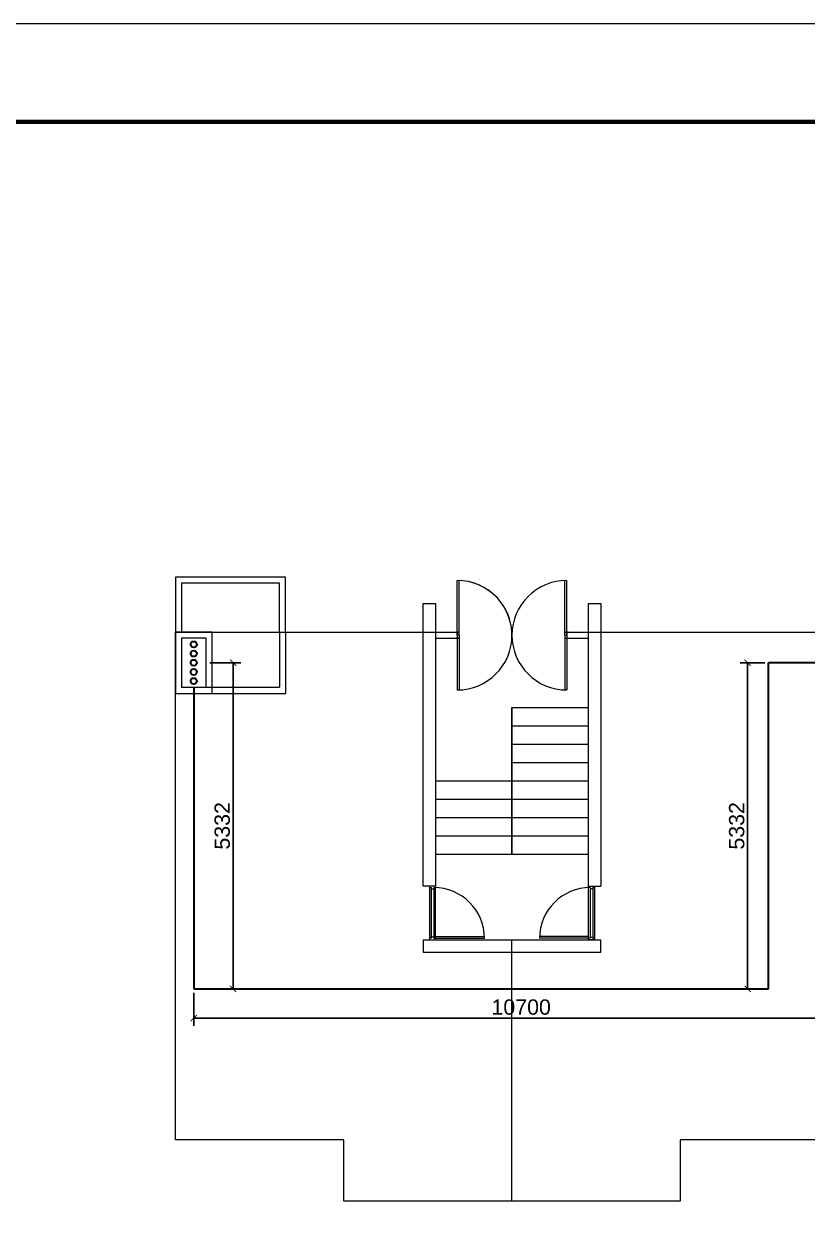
# Model space of a CAD drawing. Header units: millimetres. Extents: x 77978 to 1977917, y -128530 to 383426.
# Drawn here: x 953720 to 966517, y 109642 to 129213 of the extents above; entities that cross this region are included whole.
import ezdxf

# ---------------------------------------------------------------- set-up
doc = ezdxf.new("R2010")
doc.units = ezdxf.units.MM
doc.header["$LTSCALE"] = 20
doc.layers.get('0').update_dxf_attribs({"lineweight": 0})
for name, color, linetype, lineweight in [('WID', 6, 'Continuous', 0), ('건축선', 7, 'Continuous', 0), ('급수', 3, 'Continuous', 30), ('치수선', 1, 'Continuous', 0)]:
    doc.layers.add(name, color=color, linetype=linetype, lineweight=lineweight)
doc.styles.get("Standard").update_dxf_attribs({"font": 'arial.ttf'})
doc.dimstyles.new('태림-100', dxfattribs={"dimscale": 100, "dimtxt": 2.5, "dimasz": 1, "dimexe": 1.25, "dimexo": 0.625, "dimgap": 0.5, "dimtad": 1, "dimdec": 0, "dimzin": 1, "dimdsep": 46, "dimtxsty": 'Standard', "dimblk": 'ARCHTICK', "dimcen": 2.5, "dimclrt": 2, "dimadec": 0, "dimazin": 0, "dimtfac": 1, "dimtdec": 0, "dimtix": 1, "dimtmove": 0, "dimatfit": 3, "dimfxl": 1, "dimarcsym": 0})

# ---------------------------------------------------------------- blocks, each defined once
blk = doc.blocks.new('_ArchTick')
at = {"color": 0, "linetype": 'ByBlock', "const_width": 0.15}
blk.add_lwpolyline([(-0.5, -0.5), (0.5, 0.5)], dxfattribs=at)
blk = doc.blocks.new('*D5141')
at = {"layer": 'Defpoints', "color": 0}
for p in [(956695, 118769), (956911, 113437), (957139, 113437)]:
    blk.add_point(p, dxfattribs=at)
at = {"layer": '치수선', "color": 0, "lineweight": -2}
for p, q in [((956758, 118769), (957264, 118769)), ((957139, 118769), (957139, 113437)), ((956973, 113437), (957264, 113437))]:
    blk.add_line(p, q, dxfattribs=at)
at = {"layer": '치수선', "color": 0, "linetype": 'ByBlock', "lineweight": -2, "xscale": 100, "yscale": 100, "zscale": 100}
for p, rotation in [((957139, 118769), 90), ((957139, 113437), 270)]:
    blk.add_blockref('_ArchTick', p, dxfattribs=dict(at, rotation=rotation))
at = {"layer": '치수선', "color": 2, "insert": (956961, 116103), "char_height": 250, "attachment_point": 5, "rotation": 90}
blk.add_mtext('5332', dxfattribs=at)
blk = doc.blocks.new('*D5142')
at = {"layer": 'Defpoints', "color": 0}
for p in [(956495, 113437), (967195, 113437), (967195, 112961)]:
    blk.add_point(p, dxfattribs=at)
at = {"layer": '치수선', "color": 0, "lineweight": -2}
for p, q in [((956495, 113375), (956495, 112836)), ((967195, 113375), (967195, 112836)), ((956495, 112961), (967195, 112961))]:
    blk.add_line(p, q, dxfattribs=at)
at = {"layer": '치수선', "color": 0, "linetype": 'ByBlock', "lineweight": -2, "xscale": 100, "yscale": 100, "zscale": 100, "rotation": 180}
blk.add_blockref('_ArchTick', (956495, 112961), dxfattribs=at)
at = {"layer": '치수선', "color": 0, "linetype": 'ByBlock', "lineweight": -2, "xscale": 100, "yscale": 100, "zscale": 100}
blk.add_blockref('_ArchTick', (967195, 112961), dxfattribs=at)
at = {"layer": '치수선', "color": 2, "insert": (961845, 113139), "char_height": 250, "attachment_point": 5}
blk.add_mtext('10700', dxfattribs=at)
blk = doc.blocks.new('*D5150')
at = {"layer": 'Defpoints', "color": 0}
for p in [(965886, 118769), (965546, 113437), (965886, 113437)]:
    blk.add_point(p, dxfattribs=at)
at = {"layer": '치수선', "color": 0, "lineweight": -2}
for p, q in [((965824, 118769), (965421, 118769)), ((965546, 118769), (965546, 113437)), ((965824, 113437), (965421, 113437))]:
    blk.add_line(p, q, dxfattribs=at)
at = {"layer": '치수선', "color": 0, "linetype": 'ByBlock', "lineweight": -2, "xscale": 100, "yscale": 100, "zscale": 100}
for p, rotation in [((965546, 118769), 90), ((965546, 113437), 270)]:
    blk.add_blockref('_ArchTick', p, dxfattribs=dict(at, rotation=rotation))
at = {"layer": '치수선', "color": 2, "insert": (965368, 116103), "char_height": 250, "attachment_point": 5, "rotation": 90}
blk.add_mtext('5332', dxfattribs=at)
blk = doc.blocks.new('상수도 도각-다중')
at = {"lineweight": 100}
blk.add_line((123000, 86100), (3000, 86100), dxfattribs=at)
blk.add_lwpolyline([(0, 0), (126000, 0), (126000, 89100), (0, 89100)], close=True)

msp = doc.modelspace()

# ---------------------------------------------------------------- linework, layer by layer
for p, q in [((957895.1, 119269.1), (957895.1, 120069.1)), ((960245.1, 119739.1), (960445.1, 119739.1)), ((962945.1, 119739.1), (963145.1, 119739.1)), ((956195.1, 119269.1), (960445.1, 119269.1)), ((956195.1, 110969.1), (956195.1, 119269.1)), ((956795.1, 119269.1), (958895.1, 119269.1)), ((957895.1, 119269.1), (957895.1, 118369.1)), ((957995.1, 119269.1), (957995.1, 118269.1)), ((962945.1, 119269.1), (971245.1, 119269.1)), ((956395.1, 118369.1), (957895.1, 118369.1)), ((956395.1, 118269.1), (957995.1, 118269.1)), ((961695.1, 115639.1), (961695.1, 118039.1)), ((961695.1, 109969.1), (961695.1, 114239.1)), ((958945.1, 110969.1), (956195.1, 110969.1)), ((958945.1, 109969.1), (958945.1, 110969.1)), ((969945.1, 110969.1), (964445.1, 110969.1)), ((964445.1, 110969.1), (964445.1, 109969.1)), ((964445.1, 109969.1), (958945.1, 109969.1))]:
    msp.add_line(p, q)
for points in [[(957995.1, 120169.1), (956195.1, 120169.1), (956195.1, 119269.1), (957995.1, 119269.1)], [(957895.1, 120069.1), (956295.1, 120069.1), (956295.1, 119269.1), (957895.1, 119269.1)], [(956195.1, 118269.1), (956795.1, 118269.1), (956795.1, 119269.1), (956195.1, 119269.1)], [(956295.1, 118369.1), (956695.1, 118369.1), (956695.1, 119169.1), (956295.1, 119169.1)]]:
    msp.add_lwpolyline(points, close=True)
at = {"layer": 'WID'}
for p, q in [((960800.1, 119219.1), (960800.1, 120114.1)), ((960830.1, 119219.1), (960830.1, 120113.6)), ((962560.1, 119219.1), (962560.1, 120113.6)), ((962560.1, 119269.1), (962560.1, 120109.7)), ((962590.1, 119219.1), (962590.1, 120114.1)), ((962590.1, 119219.1), (962590.1, 120110.3)), ((960445.1, 119269.1), (960830.1, 119269.1)), ((960775.1, 119269.1), (960800.1, 119269.1)), ((960800.1, 119269.1), (960800.1, 119169.1)), ((960830.1, 119269.1), (960800.1, 119269.1)), ((960830.1, 119219.1), (960800.1, 119219.1)), ((960800.1, 119219.1), (960800.1, 118324.1)), ((960830.1, 119219.1), (960830.1, 118324.6)), ((962560.1, 119269.1), (962945.1, 119269.1)), ((962590.1, 119269.1), (962560.1, 119269.1)), ((962560.1, 119219.1), (962590.1, 119219.1)), ((962560.1, 119219.1), (962560.1, 118324.6)), ((962560.1, 119219.1), (962590.1, 119219.1)), ((962590.1, 119269.1), (962590.1, 119169.1)), ((962615.1, 119269.1), (962590.1, 119269.1)), ((962590.1, 119269.1), (962590.1, 119169.1)), ((962590.1, 119219.1), (962590.1, 118324.1)), ((960445.1, 119169.1), (960830.1, 119169.1)), ((960800.1, 119169.1), (960775.1, 119169.1)), ((960775.1, 119169.1), (960800.1, 119169.1)), ((960830.1, 119169.1), (960800.1, 119169.1)), ((962560.1, 119169.1), (962945.1, 119169.1)), ((962560.1, 119169.1), (962590.1, 119169.1)), ((962590.1, 119169.1), (962615.1, 119169.1)), ((960445.1, 115119.1), (960345.1, 115119.1)), ((960345.1, 115119.1), (960345.1, 115094.1)), ((960445.1, 115119.1), (960345.1, 115119.1)), ((960345.1, 115094.1), (960345.1, 114294.1)), ((960345.1, 115094.1), (960375.6, 115094.1)), ((960375.6, 115094.1), (960375.6, 114284.1)), ((960375.6, 115094.1), (960375.6, 115074.1)), ((960415.6, 115094.1), (960445.1, 115094.1)), ((960415.6, 115094.1), (960415.6, 114264.1)), ((960445.1, 115094.1), (960445.1, 115119.1)), ((960445.1, 114264.1), (960445.1, 115094.1)), ((962945.1, 115119.1), (963045.1, 115119.1)), ((962945.1, 115119.1), (963045.1, 115119.1)), ((962945.1, 115119.1), (963045.1, 115119.1)), ((962945.1, 115094.1), (962945.1, 115119.1)), ((962945.1, 115119.1), (963045.1, 115119.1)), ((962974.5, 115094.1), (962945.1, 115094.1)), ((962945.1, 114264.1), (962945.1, 115094.1)), ((962974.5, 115094.1), (962974.5, 114264.1)), ((963014.5, 115094.1), (963014.5, 114284.1)), ((963045.1, 115094.1), (963014.5, 115094.1)), ((963014.5, 115094.1), (963014.5, 115074.1)), ((963045.1, 115119.1), (963045.1, 115094.1)), ((963045.1, 115094.1), (963045.1, 114294.1)), ((960375.6, 115074.1), (960415.6, 115074.1)), ((963014.5, 115074.1), (962974.5, 115074.1)), ((960345.1, 114294.1), (960345.1, 114264.1)), ((960345.1, 114264.1), (960345.1, 114239.1)), ((960375.6, 114264.1), (960345.1, 114264.1)), ((960345.1, 114239.1), (960445.1, 114239.1)), ((960375.6, 114284.1), (960375.6, 114264.1)), ((960415.6, 114284.1), (960375.6, 114284.1)), ((960415.6, 114264.1), (960445.1, 114264.1)), ((960445.1, 114294.1), (961245, 114294.1)), ((960445.1, 114264.1), (961245.6, 114264.1)), ((960445.1, 114239.1), (960445.1, 114264.1)), ((962945.1, 114264.1), (962144.5, 114264.1)), ((962945.1, 114294.1), (962145.1, 114294.1)), ((962945.1, 114239.1), (962945.1, 114264.1)), ((962974.5, 114264.1), (962945.1, 114264.1)), ((963045.1, 114239.1), (962945.1, 114239.1)), ((962974.5, 114284.1), (963014.5, 114284.1)), ((963014.5, 114284.1), (963014.5, 114264.1)), ((963014.5, 114264.1), (963045.1, 114264.1)), ((963045.1, 114294.1), (963045.1, 114264.1)), ((963045.1, 114264.1), (963045.1, 114239.1))]:
    msp.add_line(p, q, dxfattribs=at)
for centre, radius, start, end in [((960800.1, 119219.1), 895, 356.79745, 90), ((960800.1, 119219.1), 895, 270, 90), ((962590.1, 119219.1), 895, 90, 270), ((960415.6, 114264.1), 830, 0, 90), ((962974.5, 114264.1), 830, 90, 180)]:
    msp.add_arc(centre, radius, start, end, dxfattribs=at)
at = {"layer": '건축선'}
for p, q in [((960445.1, 119739.1), (960445.1, 115119.1)), ((962945.1, 115119.1), (962945.1, 119739.1)), ((961695.1, 118039.1), (962945.1, 118039.1)), ((961695.1, 118039.1), (961695.1, 115639.1)), ((961695.1, 117739.1), (962945.1, 117739.1)), ((961695.1, 117439.1), (962945.1, 117439.1)), ((961695.1, 117139.1), (962945.1, 117139.1)), ((960445.1, 116839.1), (962945.1, 116839.1)), ((960445.1, 116539.1), (962945.1, 116539.1)), ((960445.1, 116239.1), (962945.1, 116239.1)), ((960445.1, 115939.1), (962945.1, 115939.1)), ((960445.1, 115639.1), (962945.1, 115639.1)), ((960445.1, 115119.1), (960245.1, 115119.1)), ((960445.1, 115119.1), (960245.1, 115119.1)), ((962945.1, 115119.1), (963145.1, 115119.1)), ((962945.1, 115119.1), (963145.1, 115119.1)), ((960245.1, 114239.1), (960245.1, 114039.1)), ((960245.1, 114239.1), (963145.1, 114239.1)), ((963145.1, 114039.1), (963145.1, 114239.1)), ((960245.1, 114039.1), (961695.1, 114039.1)), ((961695.1, 114039.1), (963145.1, 114039.1))]:
    msp.add_line(p, q, dxfattribs=at)
for points in [[(960245.1, 115119.1), (960245.1, 119739.1)], [(963145.1, 119739.1), (963145.1, 119479.1), (963145.1, 115119.1)]]:
    msp.add_lwpolyline(points, dxfattribs=at)
at = {"layer": '급수'}
for p, q in [((965886.5, 113437.3), (965886.5, 118769.1)), ((967070.1, 118769.1), (965886.5, 118769.1)), ((956495.1, 118369.1), (956495.1, 113437.3)), ((956495.1, 113437.3), (965886.5, 113437.3))]:
    msp.add_line(p, q, dxfattribs=at)
for centre in [(956495.1, 119069.1), (956495.1, 118919.1), (956495.1, 118769.1), (956495.1, 118619.1), (956495.1, 118469.1)]:
    msp.add_circle(centre, 50, dxfattribs=at)

# ---------------------------------------------------------------- block references
at = {"color": 0, "xscale": 0.5333333333333332, "yscale": 0.5333333333333332, "zscale": 0.5333333333333332}
msp.add_blockref('상수도 도각-다중', (942496.9, 81693.2), dxfattribs=at)

# ---------------------------------------------------------------- dimensions: what is measured, and where the dimension line sits
at = {"layer": '치수선'}
dim = msp.add_linear_dim(base=(957138.8, 113437.3), p1=(956695.1, 118769.1), p2=(956910.7, 113437.3), angle=90, dimstyle='태림-100', override={"dimtxsty": 'Standard'}, dxfattribs=at)
dim.commit()
dim.dimension.update_dxf_attribs({"geometry": '*D5141', "text_midpoint": (956961, 116103.2)})
dim = msp.add_linear_dim(base=(965545.6, 113437.3), p1=(965886.5, 118769.1), p2=(965886.5, 113437.3), angle=90, dimstyle='태림-100', dxfattribs=at)
dim.commit()
dim.dimension.update_dxf_attribs({"geometry": '*D5150', "text_midpoint": (965367.9, 116103.2)})
dim = msp.add_linear_dim(base=(967195.1, 112960.9), p1=(956495.1, 113437.3), p2=(967195.1, 113437.3), dimstyle='태림-100', override={"dimtxsty": 'Standard'}, dxfattribs=at)
dim.commit()
dim.dimension.update_dxf_attribs({"geometry": '*D5142', "text_midpoint": (961845.1, 113138.6)})

doc.saveas('drawing.dxf')
